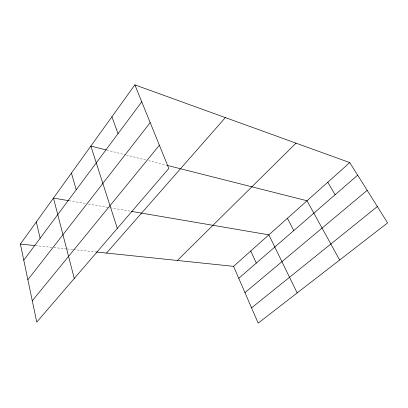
<?xml version="1.0" encoding="UTF-8"?>
<svg xmlns="http://www.w3.org/2000/svg" width="408" height="408" viewBox="0 0 408 408"><rect width="100%" height="100%" fill="white"/><g stroke="black" fill="none" stroke-linecap="round" stroke-linejoin="round"><path stroke-width="0.31" stroke-dasharray="2.04 1.53" d="M35.593 245.657L53.315 247.508M53.948 247.574L65.974 248.829M67.243 248.962L72.945 249.558M73.578 249.625L95.747 251.94M69.069 200.741L85.925 203.618M88.419 204.046L109.66 207.672M110.288 207.774L130.305 211.196M106.804 150.108L125.817 154.918M126.429 155.071L146.069 160.043M148.527 160.665L166.352 165.174"/><path stroke-width="0.61" d="M134.864 84.869L168.815 168.463L36.745 322.126L20.4 244.066L134.864 84.869L349.778 162.598L387.6 222.89L258.162 323.131L233.58 266.348L96.38 252.006M23.776 260.197L141.749 101.827M27.872 279.76L150.19 122.609M32.278 300.793L159.38 145.233M106.519 253.067L225.364 117.601M177.388 260.472L296.03 143.157M233.58 266.348L349.778 162.598M238.751 278.297L357.668 175.175M244.963 292.638L367.185 190.347M251.558 307.872L377.354 206.555M20.4 244.066L34.96 245.591M68.447 200.634L53.468 198.079L74.271 278.465M131.56 211.405L268.862 234.845L297.162 292.929M106.192 149.95L90.857 146.074L117.31 228.388M166.969 165.327L307.03 200.761L339.65 260.024M327.782 182.233L335.116 194.733M287.421 218.275L293.785 230.576M250.747 251.017L256.285 263.094M111.93 116.77L118.024 133.681M71.431 173.089L76.235 189.776M36.317 221.932L40.117 238.267"/></g></svg>
